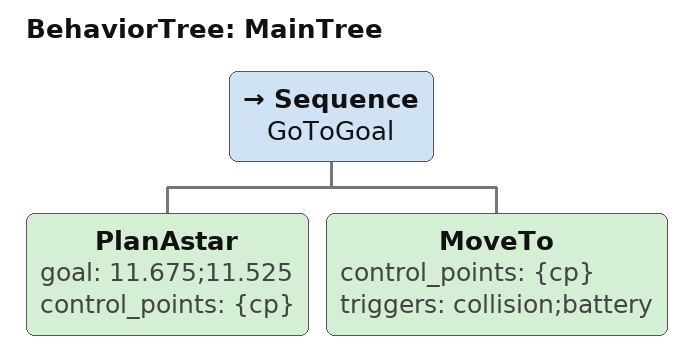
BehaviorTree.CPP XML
<?xml version="1.0"?>
<root BTCPP_format="4" main_tree_to_execute="MainTree">
  <BehaviorTree ID="MainTree">
    <Sequence name="GoToGoal">
      <PlanAstar goal="11.675;11.525" control_points="{cp}"/>
      <MoveTo control_points="{cp}" triggers="collision;battery"/>
    </Sequence>
  </BehaviorTree>

</root>
